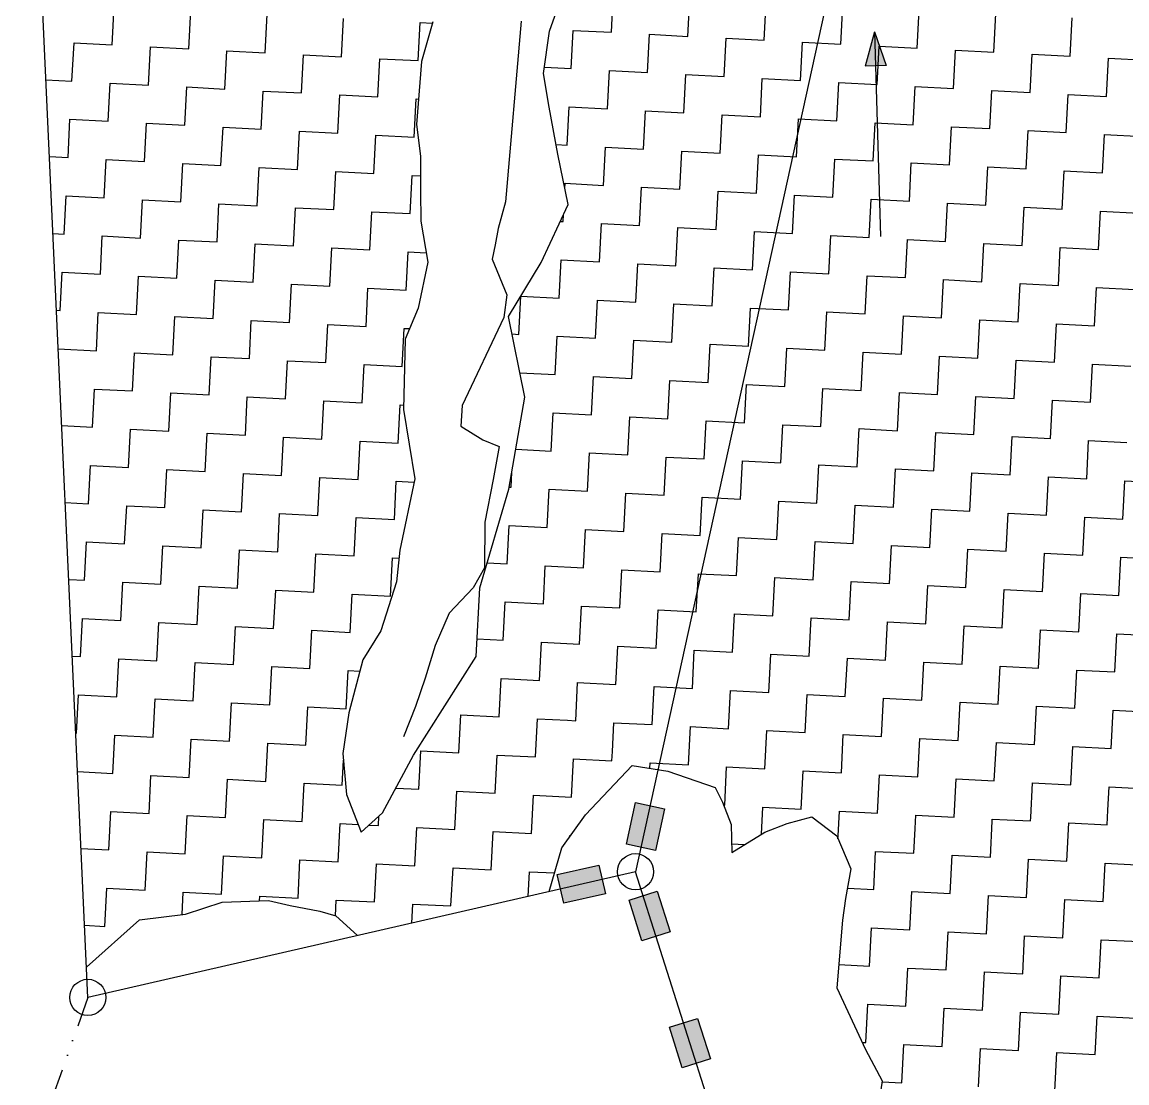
# Model space of a CAD drawing. Header units: metres. Extents: x 281214 to 284109, y 2088556 to 2092246.
# Drawn here: x 281327.7 to 281509.4, y 2091178.7 to 2091353.1 of the extents above; entities that cross this region are included whole.
import ezdxf

# ---------------------------------------------------------------- set-up
doc = ezdxf.new("R2010")
doc.units = ezdxf.units.M
doc.linetypes.add('DIVIDE', pattern=[1.25, 0.5, -0.25, 0, -0.25, 0, -0.25])
for name, color, linetype in [('LINE_WATER', 4, 'Continuous'), ('POLY_HATCH', 12, 'Continuous'), ('POLY_PARCEL', 6, 'Continuous'), ('V_BOUND_LINE', 7, 'Continuous'), ('V_DIVIDE_LINE', 7, 'DIVIDE')]:
    doc.layers.add(name, color=color, linetype=linetype)

msp = doc.modelspace()

# ---------------------------------------------------------------- hatches: boundary and pattern name
h = msp.add_hatch(color=256)
h.paths.add_polyline_path([(281468.05, 2091345.91), (281469.76, 2091345.96), (281467.88, 2091351.49)])
h.paths.add_polyline_path([(281467.88, 2091351.49), (281466.34, 2091345.86), (281468.05, 2091345.91)])
for points in [[(281433.33, 2091223.74), (281428.59, 2091224.78), (281427.09, 2091217.93), (281431.83, 2091216.89)], [(281423.62, 2091209.75), (281422.54, 2091214.48), (281415.7, 2091212.91), (281416.79, 2091208.19)], [(281429.63, 2091202.01), (281434.26, 2091203.48), (281432.14, 2091210.16), (281427.51, 2091208.69)], [(281436.26, 2091181.12), (281440.88, 2091182.59), (281438.76, 2091189.27), (281434.14, 2091187.81)]]:
    msp.add_hatch(color=256).paths.add_polyline_path(points)

# ---------------------------------------------------------------- linework, layer by layer
for points in [[(281467.88, 2091351.49), (281466.34, 2091345.86)], [(281467.88, 2091351.49), (281468.88, 2091317.83)], [(281467.88, 2091351.49), (281469.76, 2091345.96)], [(281469.76, 2091345.96), (281466.34, 2091345.86)]]:
    msp.add_lwpolyline(points)
for points in [[(281427.09, 2091217.93), (281428.59, 2091224.78), (281433.33, 2091223.74), (281431.83, 2091216.89)], [(281415.7, 2091212.91), (281422.54, 2091214.48), (281423.62, 2091209.75), (281416.79, 2091208.19)], [(281432.14, 2091210.16), (281434.26, 2091203.48), (281429.63, 2091202.01), (281427.51, 2091208.69)], [(281438.76, 2091189.27), (281440.88, 2091182.59), (281436.26, 2091181.12), (281434.14, 2091187.81)]]:
    msp.add_lwpolyline(points, close=True)
for centre in [(281428.57, 2091213.38), (281338.51, 2091192.71)]:
    msp.add_circle(centre, 2.98)
at = {"layer": 'LINE_WATER'}
for p, q in [((281409.76, 2091353.24), (281407.2, 2091323.51)), ((281407.2, 2091323.51), (281405.96, 2091319.16)), ((281405.96, 2091319.16), (281405.48, 2091316.47)), ((281405.48, 2091316.47), (281405.02, 2091314.12)), ((281405.02, 2091314.12), (281407.43, 2091308.23)), ((281407.43, 2091308.23), (281406.9, 2091304.53)), ((281406.9, 2091304.53), (281400.04, 2091290.03)), ((281400.04, 2091290.03), (281399.86, 2091286.65)), ((281399.86, 2091286.65), (281403.48, 2091284.42)), ((281403.48, 2091284.42), (281406.14, 2091283.27)), ((281406.14, 2091283.27), (281405.18, 2091277.89)), ((281405.18, 2091277.89), (281403.79, 2091270.83)), ((281403.79, 2091270.83), (281403.75, 2091263.37)), ((281403.75, 2091263.37), (281401.88, 2091260.08)), ((281401.88, 2091260.08), (281397.92, 2091255.87)), ((281397.92, 2091255.87), (281395.61, 2091250.56)), ((281395.61, 2091250.56), (281393.98, 2091245.22)), ((281393.98, 2091245.22), (281392.38, 2091240.55)), ((281392.38, 2091240.55), (281390.42, 2091235.56))]:
    msp.add_line(p, q, dxfattribs=at)
at = {"layer": 'POLY_HATCH'}
for p, q in [((281414.42, 2091351.61), (281416.96, 2091358.68)), ((281395.27, 2091353.14), (281393.39, 2091346.61)), ((281413.44, 2091344.64), (281414.42, 2091351.61)), ((281393.39, 2091346.61), (281392.55, 2091336.27)), ((281414.38, 2091339.1), (281413.44, 2091344.64)), ((281415.81, 2091331.39), (281414.38, 2091339.1)), ((281392.55, 2091336.27), (281393.2, 2091331.05)), ((281393.2, 2091331.05), (281393.2, 2091325.26)), ((281417.52, 2091323.07), (281415.81, 2091331.39)), ((281393.2, 2091325.26), (281393.25, 2091320.37)), ((281413.05, 2091313.53), (281417.52, 2091323.07)), ((281393.25, 2091320.37), (281394.43, 2091313.6)), ((281394.43, 2091313.6), (281392.81, 2091306.05)), ((281407.71, 2091304.65), (281413.05, 2091313.53)), ((281392.81, 2091306.05), (281390.72, 2091300.97)), ((281410.38, 2091291.39), (281407.71, 2091304.65)), ((281390.72, 2091300.97), (281390.42, 2091289.39)), ((281407.76, 2091276.27), (281410.38, 2091291.39)), ((281390.42, 2091289.39), (281392.28, 2091278)), ((281392.28, 2091278), (281389.83, 2091266.23)), ((281402.95, 2091260.04), (281407.76, 2091276.27)), ((281389.83, 2091266.23), (281389.26, 2091261.07)), ((281389.26, 2091261.07), (281386.7, 2091252.96)), ((281402.36, 2091248.78), (281402.95, 2091260.04)), ((281386.7, 2091252.96), (281383.71, 2091248.24)), ((281383.71, 2091248.24), (281381.42, 2091239.51)), ((281392.06, 2091232.53), (281402.36, 2091248.78)), ((281381.42, 2091239.51), (281380.47, 2091232.84)), ((281380.47, 2091232.84), (281381.03, 2091226.1)), ((281386.98, 2091223.04), (281392.06, 2091232.53)), ((281420.37, 2091222.71), (281428.03, 2091230.87)), ((281428.03, 2091230.87), (281433.9, 2091229.91)), ((281433.9, 2091229.91), (281441.66, 2091227.2)), ((281381.03, 2091226.1), (281383.46, 2091219.87)), ((281441.66, 2091227.2), (281442.85, 2091224.84)), ((281442.85, 2091224.84), (281444.31, 2091221.14)), ((281383.46, 2091219.87), (281386.98, 2091223.04)), ((281416.47, 2091217.33), (281420.37, 2091222.71)), ((281453.53, 2091221.32), (281457.54, 2091222.43)), ((281457.54, 2091222.43), (281461.65, 2091219.26)), ((281444.31, 2091221.14), (281444.4, 2091216.53)), ((281449.84, 2091219.87), (281453.53, 2091221.32)), ((281444.4, 2091216.53), (281449.84, 2091219.87)), ((281461.65, 2091219.26), (281464, 2091213.87)), ((281414.38, 2091210.12), (281416.47, 2091217.33)), ((281464, 2091213.87), (281463.09, 2091208.99)), ((281354.6, 2091206.39), (281360.63, 2091208.38)), ((281360.63, 2091208.38), (281368.21, 2091208.65)), ((281368.21, 2091208.65), (281371.79, 2091207.81)), ((281371.79, 2091207.81), (281376.68, 2091206.89)), ((281463.09, 2091208.99), (281462.58, 2091205.4)), ((281346.99, 2091205.47), (281354.6, 2091206.39)), ((281376.68, 2091206.89), (281379.27, 2091206.1)), ((281379.27, 2091206.1), (281382.88, 2091202.89)), ((281338.28, 2091197.66), (281346.99, 2091205.47)), ((281462.58, 2091205.4), (281461.67, 2091194.26)), ((281461.67, 2091194.26), (281466.41, 2091184.15)), ((281466.41, 2091184.15), (281469.13, 2091178.99)), ((281469.13, 2091178.99), (281468.13, 2091172.46))]:
    msp.add_line(p, q, dxfattribs=at)
at = {"layer": 'POLY_HATCH', "linetype": 'Continuous'}
for p, q in [((281424.6, 2091351.4), (281424.92, 2091357.68)), ((281437.17, 2091350.74), (281437.5, 2091357.03)), ((281449.75, 2091350.09), (281450.08, 2091356.38)), ((281342.52, 2091349.35), (281342.85, 2091355.64)), ((281355.1, 2091348.7), (281355.43, 2091354.98)), ((281462.33, 2091349.44), (281462.65, 2091355.73)), ((281474.9, 2091348.79), (281475.23, 2091355.07)), ((281367.68, 2091348.04), (281368, 2091354.33)), ((281380.25, 2091347.39), (281380.58, 2091353.68)), ((281392.83, 2091346.74), (281393.16, 2091353.03)), ((281393.16, 2091353.03), (281395.21, 2091352.92)), ((281487.48, 2091348.13), (281487.8, 2091354.42)), ((281500.05, 2091347.48), (281500.38, 2091353.77)), ((281417.98, 2091345.43), (281418.31, 2091351.72)), ((281418.31, 2091351.72), (281424.6, 2091351.4)), ((281430.56, 2091344.78), (281430.89, 2091351.07)), ((281430.89, 2091351.07), (281437.17, 2091350.74)), ((281335.91, 2091343.39), (281336.24, 2091349.67)), ((281336.24, 2091349.67), (281342.52, 2091349.35)), ((281443.14, 2091344.13), (281443.46, 2091350.42)), ((281443.46, 2091350.42), (281449.75, 2091350.09)), ((281455.71, 2091343.48), (281456.04, 2091349.76)), ((281456.04, 2091349.76), (281462.33, 2091349.44)), ((281468.29, 2091342.82), (281468.61, 2091349.11)), ((281468.61, 2091349.11), (281474.9, 2091348.79)), ((281348.49, 2091342.73), (281348.81, 2091349.02)), ((281348.81, 2091349.02), (281355.1, 2091348.7)), ((281361.06, 2091342.08), (281361.39, 2091348.37)), ((281361.39, 2091348.37), (281367.68, 2091348.04)), ((281373.64, 2091341.43), (281373.97, 2091347.72)), ((281373.97, 2091347.72), (281380.25, 2091347.39)), ((281480.86, 2091342.17), (281481.19, 2091348.46)), ((281481.19, 2091348.46), (281487.48, 2091348.13)), ((281493.44, 2091341.52), (281493.77, 2091347.81)), ((281493.77, 2091347.81), (281500.05, 2091347.48)), ((281386.22, 2091340.78), (281386.54, 2091347.06)), ((281386.54, 2091347.06), (281392.83, 2091346.74)), ((281413.59, 2091345.66), (281417.98, 2091345.43)), ((281506.02, 2091340.87), (281506.34, 2091347.16)), ((281506.34, 2091347.16), (281512.63, 2091346.83)), ((281423.94, 2091338.82), (281424.27, 2091345.11)), ((281424.27, 2091345.11), (281430.56, 2091344.78)), ((281436.52, 2091338.17), (281436.85, 2091344.46)), ((281436.85, 2091344.46), (281443.14, 2091344.13)), ((281449.1, 2091337.51), (281449.42, 2091343.8)), ((281449.42, 2091343.8), (281455.71, 2091343.48)), ((281331.63, 2091343.61), (281335.91, 2091343.39)), ((281341.87, 2091336.77), (281342.2, 2091343.06)), ((281342.2, 2091343.06), (281348.49, 2091342.73)), ((281354.45, 2091336.12), (281354.77, 2091342.41)), ((281354.77, 2091342.41), (281361.06, 2091342.08)), ((281461.67, 2091336.86), (281462, 2091343.15)), ((281462, 2091343.15), (281468.29, 2091342.82)), ((281474.25, 2091336.21), (281474.58, 2091342.5)), ((281474.58, 2091342.5), (281480.86, 2091342.17)), ((281486.83, 2091335.56), (281487.15, 2091341.85)), ((281487.15, 2091341.85), (281493.44, 2091341.52)), ((281367.02, 2091335.47), (281367.35, 2091341.75)), ((281367.35, 2091341.75), (281373.64, 2091341.43)), ((281379.6, 2091334.81), (281379.93, 2091341.1)), ((281379.93, 2091341.1), (281386.22, 2091340.78)), ((281392.18, 2091334.16), (281392.5, 2091340.45)), ((281392.5, 2091340.45), (281392.89, 2091340.43)), ((281499.4, 2091334.91), (281499.73, 2091341.19)), ((281499.73, 2091341.19), (281506.02, 2091340.87)), ((281417.33, 2091332.86), (281417.66, 2091339.15)), ((281417.66, 2091339.15), (281423.94, 2091338.82)), ((281429.91, 2091332.2), (281430.23, 2091338.49)), ((281430.23, 2091338.49), (281436.52, 2091338.17)), ((281335.26, 2091330.81), (281335.58, 2091337.1)), ((281335.58, 2091337.1), (281341.87, 2091336.77)), ((281347.83, 2091330.16), (281348.16, 2091336.45)), ((281348.16, 2091336.45), (281354.45, 2091336.12)), ((281442.48, 2091331.55), (281442.81, 2091337.84)), ((281442.81, 2091337.84), (281449.1, 2091337.51)), ((281455.06, 2091330.9), (281455.39, 2091337.19)), ((281455.39, 2091337.19), (281461.67, 2091336.86)), ((281467.64, 2091330.25), (281467.96, 2091336.54)), ((281467.96, 2091336.54), (281474.25, 2091336.21)), ((281360.41, 2091329.5), (281360.74, 2091335.79)), ((281360.74, 2091335.79), (281367.02, 2091335.47)), ((281372.99, 2091328.85), (281373.31, 2091335.14)), ((281373.31, 2091335.14), (281379.6, 2091334.81)), ((281480.21, 2091329.6), (281480.54, 2091335.88)), ((281480.54, 2091335.88), (281486.83, 2091335.56)), ((281492.79, 2091328.94), (281493.11, 2091335.23)), ((281493.11, 2091335.23), (281499.4, 2091334.91)), ((281505.36, 2091328.29), (281505.69, 2091334.58)), ((281505.69, 2091334.58), (281511.98, 2091334.25)), ((281385.56, 2091328.2), (281385.89, 2091334.49)), ((281385.89, 2091334.49), (281392.18, 2091334.16)), ((281415.52, 2091332.95), (281417.33, 2091332.86)), ((281332.2, 2091330.97), (281335.26, 2091330.81)), ((281423.29, 2091326.24), (281423.62, 2091332.53)), ((281423.62, 2091332.53), (281429.91, 2091332.2)), ((281435.87, 2091325.59), (281436.19, 2091331.88)), ((281436.19, 2091331.88), (281442.48, 2091331.55)), ((281448.44, 2091324.94), (281448.77, 2091331.23)), ((281448.77, 2091331.23), (281455.06, 2091330.9)), ((281341.22, 2091324.19), (281341.55, 2091330.48)), ((281341.55, 2091330.48), (281347.83, 2091330.16)), ((281353.8, 2091323.54), (281354.12, 2091329.83)), ((281354.12, 2091329.83), (281360.41, 2091329.5)), ((281366.37, 2091322.89), (281366.7, 2091329.18)), ((281366.7, 2091329.18), (281372.99, 2091328.85)), ((281461.02, 2091324.29), (281461.35, 2091330.57)), ((281461.35, 2091330.57), (281467.64, 2091330.25)), ((281473.6, 2091323.63), (281473.92, 2091329.92)), ((281473.92, 2091329.92), (281480.21, 2091329.6)), ((281486.17, 2091322.98), (281486.5, 2091329.27)), ((281486.5, 2091329.27), (281492.79, 2091328.94)), ((281378.95, 2091322.24), (281379.28, 2091328.53)), ((281379.28, 2091328.53), (281385.56, 2091328.2)), ((281391.53, 2091321.59), (281391.85, 2091327.87)), ((281391.85, 2091327.87), (281393.2, 2091327.8)), ((281498.75, 2091322.33), (281499.08, 2091328.62)), ((281499.08, 2091328.62), (281505.36, 2091328.29)), ((281416.96, 2091325.77), (281417, 2091326.57)), ((281417, 2091326.57), (281423.29, 2091326.24)), ((281429.25, 2091319.63), (281429.58, 2091325.92)), ((281429.58, 2091325.92), (281435.87, 2091325.59)), ((281334.61, 2091318.23), (281334.93, 2091324.52)), ((281334.93, 2091324.52), (281341.22, 2091324.19)), ((281347.18, 2091317.58), (281347.51, 2091323.87)), ((281347.51, 2091323.87), (281353.8, 2091323.54)), ((281441.83, 2091318.98), (281442.16, 2091325.26)), ((281442.16, 2091325.26), (281448.44, 2091324.94)), ((281454.41, 2091318.32), (281454.73, 2091324.61)), ((281454.73, 2091324.61), (281461.02, 2091324.29)), ((281466.98, 2091317.67), (281467.31, 2091323.96)), ((281467.31, 2091323.96), (281473.6, 2091323.63)), ((281359.76, 2091316.93), (281360.08, 2091323.22)), ((281360.08, 2091323.22), (281366.37, 2091322.89)), ((281372.33, 2091316.28), (281372.66, 2091322.56)), ((281372.66, 2091322.56), (281378.95, 2091322.24)), ((281384.91, 2091315.62), (281385.24, 2091321.91)), ((281385.24, 2091321.91), (281391.53, 2091321.59)), ((281479.56, 2091317.02), (281479.89, 2091323.31)), ((281479.89, 2091323.31), (281486.17, 2091322.98)), ((281492.14, 2091316.37), (281492.46, 2091322.66)), ((281492.46, 2091322.66), (281498.75, 2091322.33)), ((281504.71, 2091315.71), (281505.04, 2091322)), ((281505.04, 2091322), (281511.33, 2091321.68)), ((281416.22, 2091320.3), (281416.68, 2091320.28)), ((281416.68, 2091320.28), (281416.74, 2091321.4)), ((281332.78, 2091318.33), (281334.61, 2091318.23)), ((281422.64, 2091313.67), (281422.97, 2091319.95)), ((281422.97, 2091319.95), (281429.25, 2091319.63)), ((281435.22, 2091313.01), (281435.54, 2091319.3)), ((281435.54, 2091319.3), (281441.83, 2091318.98)), ((281447.79, 2091312.36), (281448.12, 2091318.65)), ((281448.12, 2091318.65), (281454.41, 2091318.32)), ((281340.57, 2091311.62), (281340.89, 2091317.91)), ((281340.89, 2091317.91), (281347.18, 2091317.58)), ((281353.14, 2091310.97), (281353.47, 2091317.25)), ((281353.47, 2091317.25), (281359.76, 2091316.93)), ((281365.72, 2091310.31), (281366.05, 2091316.6)), ((281366.05, 2091316.6), (281372.33, 2091316.28)), ((281460.37, 2091311.71), (281460.7, 2091318)), ((281460.7, 2091318), (281466.98, 2091317.67)), ((281472.95, 2091311.06), (281473.27, 2091317.35)), ((281473.27, 2091317.35), (281479.56, 2091317.02)), ((281485.52, 2091310.4), (281485.85, 2091316.69)), ((281485.85, 2091316.69), (281492.14, 2091316.37)), ((281378.3, 2091309.66), (281378.62, 2091315.95)), ((281378.62, 2091315.95), (281384.91, 2091315.62)), ((281390.87, 2091309.01), (281391.2, 2091315.3)), ((281391.2, 2091315.3), (281394.16, 2091315.14)), ((281498.1, 2091309.75), (281498.42, 2091316.04)), ((281498.42, 2091316.04), (281504.71, 2091315.71)), ((281416.03, 2091307.7), (281416.35, 2091313.99)), ((281416.35, 2091313.99), (281422.64, 2091313.67)), ((281428.6, 2091307.05), (281428.93, 2091313.34)), ((281428.93, 2091313.34), (281435.22, 2091313.01)), ((281333.95, 2091305.66), (281334.28, 2091311.94)), ((281334.28, 2091311.94), (281340.57, 2091311.62)), ((281346.53, 2091305), (281346.86, 2091311.29)), ((281346.86, 2091311.29), (281353.14, 2091310.97)), ((281441.18, 2091306.4), (281441.5, 2091312.69)), ((281441.5, 2091312.69), (281447.79, 2091312.36)), ((281453.75, 2091305.75), (281454.08, 2091312.04)), ((281454.08, 2091312.04), (281460.37, 2091311.71)), ((281466.33, 2091305.1), (281466.66, 2091311.38)), ((281466.66, 2091311.38), (281472.95, 2091311.06)), ((281359.11, 2091304.35), (281359.43, 2091310.64)), ((281359.43, 2091310.64), (281365.72, 2091310.31)), ((281371.68, 2091303.7), (281372.01, 2091309.99)), ((281372.01, 2091309.99), (281378.3, 2091309.66)), ((281384.26, 2091303.05), (281384.58, 2091309.34)), ((281384.58, 2091309.34), (281390.87, 2091309.01)), ((281478.91, 2091304.44), (281479.23, 2091310.73)), ((281479.23, 2091310.73), (281485.52, 2091310.4)), ((281491.48, 2091303.79), (281491.81, 2091310.08)), ((281491.81, 2091310.08), (281498.1, 2091309.75)), ((281504.06, 2091303.14), (281504.39, 2091309.43)), ((281504.39, 2091309.43), (281510.67, 2091309.1)), ((281409.41, 2091301.74), (281409.74, 2091308.03)), ((281409.74, 2091308.03), (281416.03, 2091307.7)), ((281421.99, 2091301.09), (281422.31, 2091307.38)), ((281422.31, 2091307.38), (281428.6, 2091307.05)), ((281333.36, 2091305.69), (281333.95, 2091305.66)), ((281434.56, 2091300.44), (281434.89, 2091306.73)), ((281434.89, 2091306.73), (281441.18, 2091306.4)), ((281447.14, 2091299.79), (281447.47, 2091306.07)), ((281447.47, 2091306.07), (281453.75, 2091305.75)), ((281339.92, 2091299.04), (281340.24, 2091305.33)), ((281340.24, 2091305.33), (281346.53, 2091305)), ((281352.49, 2091298.39), (281352.82, 2091304.68)), ((281352.82, 2091304.68), (281359.11, 2091304.35)), ((281365.07, 2091297.74), (281365.39, 2091304.03)), ((281365.39, 2091304.03), (281371.68, 2091303.7)), ((281459.72, 2091299.13), (281460.04, 2091305.42)), ((281460.04, 2091305.42), (281466.33, 2091305.1)), ((281472.29, 2091298.48), (281472.62, 2091304.77)), ((281472.62, 2091304.77), (281478.91, 2091304.44)), ((281484.87, 2091297.83), (281485.2, 2091304.12)), ((281485.2, 2091304.12), (281491.48, 2091303.79)), ((281377.64, 2091297.09), (281377.97, 2091303.37)), ((281377.97, 2091303.37), (281384.26, 2091303.05)), ((281390.22, 2091296.43), (281390.55, 2091302.72)), ((281390.55, 2091302.72), (281391.42, 2091302.68)), ((281497.45, 2091297.18), (281497.77, 2091303.46)), ((281497.77, 2091303.46), (281504.06, 2091303.14)), ((281408.28, 2091301.8), (281409.41, 2091301.74)), ((281415.37, 2091295.13), (281415.7, 2091301.42)), ((281415.7, 2091301.42), (281421.99, 2091301.09)), ((281427.95, 2091294.48), (281428.28, 2091300.76)), ((281428.28, 2091300.76), (281434.56, 2091300.44)), ((281440.53, 2091293.82), (281440.85, 2091300.11)), ((281440.85, 2091300.11), (281447.14, 2091299.79)), ((281333.65, 2091299.37), (281339.92, 2091299.04)), ((281345.88, 2091292.43), (281346.2, 2091298.72)), ((281346.2, 2091298.72), (281352.49, 2091298.39)), ((281453.1, 2091293.17), (281453.43, 2091299.46)), ((281453.43, 2091299.46), (281459.72, 2091299.13)), ((281465.68, 2091292.52), (281466, 2091298.81)), ((281466, 2091298.81), (281472.29, 2091298.48)), ((281358.45, 2091291.78), (281358.78, 2091298.06)), ((281358.78, 2091298.06), (281365.07, 2091297.74)), ((281371.03, 2091291.12), (281371.36, 2091297.41)), ((281371.36, 2091297.41), (281377.64, 2091297.09)), ((281383.61, 2091290.47), (281383.93, 2091296.76)), ((281383.93, 2091296.76), (281390.22, 2091296.43)), ((281478.25, 2091291.87), (281478.58, 2091298.15)), ((281478.58, 2091298.15), (281484.87, 2091297.83)), ((281490.83, 2091291.21), (281491.16, 2091297.5)), ((281491.16, 2091297.5), (281497.45, 2091297.18)), ((281503.41, 2091290.56), (281503.73, 2091296.85)), ((281503.73, 2091296.85), (281510.02, 2091296.52)), ((281409.56, 2091295.43), (281415.37, 2091295.13)), ((281421.34, 2091288.51), (281421.66, 2091294.8)), ((281421.66, 2091294.8), (281427.95, 2091294.48)), ((281433.91, 2091287.86), (281434.24, 2091294.15)), ((281434.24, 2091294.15), (281440.53, 2091293.82)), ((281446.49, 2091287.21), (281446.81, 2091293.5)), ((281446.81, 2091293.5), (281453.1, 2091293.17)), ((281459.06, 2091286.56), (281459.39, 2091292.85)), ((281459.39, 2091292.85), (281465.68, 2091292.52)), ((281339.26, 2091286.47), (281339.59, 2091292.75)), ((281339.59, 2091292.75), (281345.88, 2091292.43)), ((281351.84, 2091285.81), (281352.17, 2091292.1)), ((281352.17, 2091292.1), (281358.45, 2091291.78)), ((281364.42, 2091285.16), (281364.74, 2091291.45)), ((281364.74, 2091291.45), (281371.03, 2091291.12)), ((281471.64, 2091285.9), (281471.97, 2091292.19)), ((281471.97, 2091292.19), (281478.25, 2091291.87)), ((281484.22, 2091285.25), (281484.54, 2091291.54)), ((281484.54, 2091291.54), (281490.83, 2091291.21)), ((281376.99, 2091284.51), (281377.32, 2091290.8)), ((281377.32, 2091290.8), (281383.61, 2091290.47)), ((281389.57, 2091283.86), (281389.89, 2091290.14)), ((281389.89, 2091290.14), (281390.44, 2091290.12)), ((281496.79, 2091284.6), (281497.12, 2091290.89)), ((281497.12, 2091290.89), (281503.41, 2091290.56)), ((281414.72, 2091282.55), (281415.05, 2091288.84)), ((281415.05, 2091288.84), (281421.34, 2091288.51)), ((281427.3, 2091281.9), (281427.62, 2091288.19)), ((281427.62, 2091288.19), (281433.91, 2091287.86)), ((281439.87, 2091281.25), (281440.2, 2091287.54)), ((281440.2, 2091287.54), (281446.49, 2091287.21)), ((281334.22, 2091286.73), (281339.26, 2091286.47)), ((281345.22, 2091279.85), (281345.55, 2091286.14)), ((281345.55, 2091286.14), (281351.84, 2091285.81)), ((281452.45, 2091280.59), (281452.78, 2091286.88)), ((281452.78, 2091286.88), (281459.06, 2091286.56)), ((281465.03, 2091279.94), (281465.35, 2091286.23)), ((281465.35, 2091286.23), (281471.64, 2091285.9)), ((281477.6, 2091279.29), (281477.93, 2091285.58)), ((281477.93, 2091285.58), (281484.22, 2091285.25)), ((281357.8, 2091279.2), (281358.13, 2091285.49)), ((281358.13, 2091285.49), (281364.42, 2091285.16)), ((281370.38, 2091278.55), (281370.7, 2091284.84)), ((281370.7, 2091284.84), (281376.99, 2091284.51)), ((281382.95, 2091277.89), (281383.28, 2091284.18)), ((281383.28, 2091284.18), (281389.57, 2091283.86)), ((281490.18, 2091278.64), (281490.5, 2091284.93)), ((281490.5, 2091284.93), (281496.79, 2091284.6)), ((281502.76, 2091277.99), (281503.08, 2091284.27)), ((281503.08, 2091284.27), (281509.37, 2091283.95)), ((281408.9, 2091282.85), (281414.72, 2091282.55)), ((281420.68, 2091275.94), (281421.01, 2091282.23)), ((281421.01, 2091282.23), (281427.3, 2091281.9)), ((281338.61, 2091273.89), (281338.94, 2091280.18)), ((281338.94, 2091280.18), (281345.22, 2091279.85)), ((281433.26, 2091275.29), (281433.59, 2091281.57)), ((281433.59, 2091281.57), (281439.87, 2091281.25)), ((281445.84, 2091274.63), (281446.16, 2091280.92)), ((281446.16, 2091280.92), (281452.45, 2091280.59)), ((281458.41, 2091273.98), (281458.74, 2091280.27)), ((281458.74, 2091280.27), (281465.03, 2091279.94)), ((281351.19, 2091273.24), (281351.51, 2091279.53)), ((281351.51, 2091279.53), (281357.8, 2091279.2)), ((281363.76, 2091272.58), (281364.09, 2091278.87)), ((281364.09, 2091278.87), (281370.38, 2091278.55)), ((281408.11, 2091276.59), (281408.23, 2091279)), ((281470.99, 2091273.33), (281471.31, 2091279.62)), ((281471.31, 2091279.62), (281477.6, 2091279.29)), ((281483.56, 2091272.68), (281483.89, 2091278.96)), ((281483.89, 2091278.96), (281490.18, 2091278.64)), ((281496.14, 2091272.02), (281496.47, 2091278.31)), ((281496.47, 2091278.31), (281502.76, 2091277.99)), ((281376.34, 2091271.93), (281376.67, 2091278.22)), ((281376.67, 2091278.22), (281382.95, 2091277.89)), ((281388.92, 2091271.28), (281389.24, 2091277.57)), ((281389.24, 2091277.57), (281392.15, 2091277.42)), ((281407.82, 2091276.6), (281408.11, 2091276.59)), ((281508.72, 2091271.37), (281509.04, 2091277.66)), ((281509.04, 2091277.66), (281515.33, 2091277.33)), ((281414.07, 2091269.98), (281414.39, 2091276.26)), ((281414.39, 2091276.26), (281420.68, 2091275.94)), ((281426.64, 2091269.32), (281426.97, 2091275.61)), ((281426.97, 2091275.61), (281433.26, 2091275.29)), ((281439.22, 2091268.67), (281439.55, 2091274.96)), ((281439.55, 2091274.96), (281445.84, 2091274.63)), ((281334.8, 2091274.09), (281338.61, 2091273.89)), ((281344.57, 2091267.28), (281344.9, 2091273.56)), ((281344.9, 2091273.56), (281351.19, 2091273.24)), ((281357.15, 2091266.62), (281357.48, 2091272.91)), ((281357.48, 2091272.91), (281363.76, 2091272.58)), ((281451.8, 2091268.02), (281452.12, 2091274.31)), ((281452.12, 2091274.31), (281458.41, 2091273.98)), ((281464.37, 2091267.37), (281464.7, 2091273.65)), ((281464.7, 2091273.65), (281470.99, 2091273.33)), ((281476.95, 2091266.71), (281477.28, 2091273)), ((281477.28, 2091273), (281483.56, 2091272.68)), ((281369.73, 2091265.97), (281370.05, 2091272.26)), ((281370.05, 2091272.26), (281376.34, 2091271.93)), ((281382.3, 2091265.32), (281382.63, 2091271.61)), ((281382.63, 2091271.61), (281388.92, 2091271.28)), ((281489.53, 2091266.06), (281489.85, 2091272.35)), ((281489.85, 2091272.35), (281496.14, 2091272.02)), ((281502.1, 2091265.41), (281502.43, 2091271.7)), ((281502.43, 2091271.7), (281508.72, 2091271.37)), ((281407.45, 2091264.01), (281407.78, 2091270.3)), ((281407.78, 2091270.3), (281414.07, 2091269.98)), ((281420.03, 2091263.36), (281420.36, 2091269.65)), ((281420.36, 2091269.65), (281426.64, 2091269.32)), ((281337.96, 2091261.31), (281338.28, 2091267.6)), ((281338.28, 2091267.6), (281344.57, 2091267.28)), ((281432.61, 2091262.71), (281432.93, 2091269)), ((281432.93, 2091269), (281439.22, 2091268.67)), ((281445.18, 2091262.06), (281445.51, 2091268.34)), ((281445.51, 2091268.34), (281451.8, 2091268.02)), ((281457.76, 2091261.4), (281458.09, 2091267.69)), ((281458.09, 2091267.69), (281464.37, 2091267.37)), ((281350.53, 2091260.66), (281350.86, 2091266.95)), ((281350.86, 2091266.95), (281357.15, 2091266.62)), ((281363.11, 2091260.01), (281363.44, 2091266.3)), ((281363.44, 2091266.3), (281369.73, 2091265.97)), ((281375.69, 2091259.36), (281376.01, 2091265.64)), ((281376.01, 2091265.64), (281382.3, 2091265.32)), ((281470.34, 2091260.75), (281470.66, 2091267.04)), ((281470.66, 2091267.04), (281476.95, 2091266.71)), ((281482.91, 2091260.1), (281483.24, 2091266.39)), ((281483.24, 2091266.39), (281489.53, 2091266.06)), ((281495.49, 2091259.45), (281495.81, 2091265.74)), ((281495.81, 2091265.74), (281502.1, 2091265.41)), ((281388.26, 2091258.7), (281388.59, 2091264.99)), ((281388.59, 2091264.99), (281389.69, 2091264.94)), ((281404.18, 2091264.18), (281407.45, 2091264.01)), ((281508.06, 2091258.79), (281508.39, 2091265.08)), ((281508.39, 2091265.08), (281514.68, 2091264.76)), ((281413.42, 2091257.4), (281413.74, 2091263.69)), ((281413.74, 2091263.69), (281420.03, 2091263.36)), ((281425.99, 2091256.75), (281426.32, 2091263.04)), ((281426.32, 2091263.04), (281432.61, 2091262.71)), ((281438.57, 2091256.09), (281438.9, 2091262.38)), ((281438.9, 2091262.38), (281445.18, 2091262.06)), ((281335.38, 2091261.45), (281337.96, 2091261.31)), ((281343.92, 2091254.7), (281344.25, 2091260.99)), ((281344.25, 2091260.99), (281350.53, 2091260.66)), ((281356.5, 2091254.05), (281356.82, 2091260.33)), ((281356.82, 2091260.33), (281363.11, 2091260.01)), ((281451.15, 2091255.44), (281451.47, 2091261.73)), ((281451.47, 2091261.73), (281457.76, 2091261.4)), ((281463.72, 2091254.79), (281464.05, 2091261.08)), ((281464.05, 2091261.08), (281470.34, 2091260.75)), ((281476.3, 2091254.14), (281476.62, 2091260.43)), ((281476.62, 2091260.43), (281482.91, 2091260.1)), ((281369.07, 2091253.39), (281369.4, 2091259.68)), ((281369.4, 2091259.68), (281375.69, 2091259.36)), ((281381.65, 2091252.74), (281381.98, 2091259.03)), ((281381.98, 2091259.03), (281388.26, 2091258.7)), ((281488.87, 2091253.49), (281489.2, 2091259.77)), ((281489.2, 2091259.77), (281495.49, 2091259.45)), ((281501.45, 2091252.83), (281501.78, 2091259.12)), ((281501.78, 2091259.12), (281508.06, 2091258.79)), ((281406.8, 2091251.44), (281407.13, 2091257.73)), ((281407.13, 2091257.73), (281413.42, 2091257.4)), ((281419.38, 2091250.78), (281419.7, 2091257.07)), ((281419.7, 2091257.07), (281425.99, 2091256.75)), ((281337.31, 2091248.74), (281337.63, 2091255.03)), ((281337.63, 2091255.03), (281343.92, 2091254.7)), ((281431.95, 2091250.13), (281432.28, 2091256.42)), ((281432.28, 2091256.42), (281438.57, 2091256.09)), ((281444.53, 2091249.48), (281444.86, 2091255.77)), ((281444.86, 2091255.77), (281451.15, 2091255.44)), ((281457.11, 2091248.83), (281457.43, 2091255.12)), ((281457.43, 2091255.12), (281463.72, 2091254.79)), ((281349.88, 2091248.08), (281350.21, 2091254.37)), ((281350.21, 2091254.37), (281356.5, 2091254.05)), ((281362.46, 2091247.43), (281362.78, 2091253.72)), ((281362.78, 2091253.72), (281369.07, 2091253.39)), ((281375.03, 2091246.78), (281375.36, 2091253.07)), ((281375.36, 2091253.07), (281381.65, 2091252.74)), ((281469.68, 2091248.18), (281470.01, 2091254.46)), ((281470.01, 2091254.46), (281476.3, 2091254.14)), ((281482.26, 2091247.52), (281482.59, 2091253.81)), ((281482.59, 2091253.81), (281488.87, 2091253.49)), ((281494.84, 2091246.87), (281495.16, 2091253.16)), ((281495.16, 2091253.16), (281501.45, 2091252.83)), ((281402.51, 2091251.66), (281406.8, 2091251.44)), ((281412.76, 2091244.82), (281413.09, 2091251.11)), ((281413.09, 2091251.11), (281419.38, 2091250.78)), ((281507.41, 2091246.22), (281507.74, 2091252.51)), ((281507.74, 2091252.51), (281514.03, 2091252.18)), ((281425.34, 2091244.17), (281425.67, 2091250.46)), ((281425.67, 2091250.46), (281431.95, 2091250.13)), ((281437.92, 2091243.52), (281438.24, 2091249.81)), ((281438.24, 2091249.81), (281444.53, 2091249.48)), ((281335.95, 2091248.81), (281337.31, 2091248.74)), ((281343.27, 2091242.12), (281343.59, 2091248.41)), ((281343.59, 2091248.41), (281349.88, 2091248.08)), ((281355.84, 2091241.47), (281356.17, 2091247.76)), ((281356.17, 2091247.76), (281362.46, 2091247.43)), ((281450.49, 2091242.87), (281450.82, 2091249.15)), ((281450.82, 2091249.15), (281457.11, 2091248.83)), ((281463.07, 2091242.21), (281463.4, 2091248.5)), ((281463.4, 2091248.5), (281469.68, 2091248.18)), ((281475.65, 2091241.56), (281475.97, 2091247.85)), ((281475.97, 2091247.85), (281482.26, 2091247.52)), ((281368.42, 2091240.82), (281368.75, 2091247.11)), ((281368.75, 2091247.11), (281375.03, 2091246.78)), ((281381, 2091240.17), (281381.32, 2091246.45)), ((281381.32, 2091246.45), (281383.22, 2091246.36)), ((281488.22, 2091240.91), (281488.55, 2091247.2)), ((281488.55, 2091247.2), (281494.84, 2091246.87)), ((281500.8, 2091240.26), (281501.12, 2091246.54)), ((281501.12, 2091246.54), (281507.41, 2091246.22)), ((281406.15, 2091238.86), (281406.48, 2091245.15)), ((281406.48, 2091245.15), (281407.66, 2091245.09)), ((281407.66, 2091245.09), (281412.76, 2091244.82)), ((281418.73, 2091238.21), (281419.05, 2091244.5)), ((281419.05, 2091244.5), (281425.34, 2091244.17)), ((281431.3, 2091237.56), (281431.63, 2091243.84)), ((281431.63, 2091243.84), (281437.92, 2091243.52)), ((281336.65, 2091236.16), (281336.98, 2091242.45)), ((281336.98, 2091242.45), (281343.27, 2091242.12)), ((281443.88, 2091236.9), (281444.2, 2091243.19)), ((281444.2, 2091243.19), (281450.49, 2091242.87)), ((281456.45, 2091236.25), (281456.78, 2091242.54)), ((281456.78, 2091242.54), (281463.07, 2091242.21)), ((281349.23, 2091235.51), (281349.56, 2091241.8)), ((281349.56, 2091241.8), (281355.84, 2091241.47)), ((281361.81, 2091234.86), (281362.13, 2091241.14)), ((281362.13, 2091241.14), (281368.42, 2091240.82)), ((281374.38, 2091234.2), (281374.71, 2091240.49)), ((281374.71, 2091240.49), (281381, 2091240.17)), ((281469.03, 2091235.6), (281469.36, 2091241.89)), ((281469.36, 2091241.89), (281475.65, 2091241.56)), ((281481.61, 2091234.95), (281481.93, 2091241.24)), ((281481.93, 2091241.24), (281488.22, 2091240.91)), ((281494.18, 2091234.29), (281494.51, 2091240.58)), ((281494.51, 2091240.58), (281500.8, 2091240.26)), ((281399.54, 2091232.9), (281399.86, 2091239.19)), ((281399.86, 2091239.19), (281406.15, 2091238.86)), ((281412.11, 2091232.25), (281412.44, 2091238.53)), ((281412.44, 2091238.53), (281417.41, 2091238.28)), ((281417.41, 2091238.28), (281418.73, 2091238.21)), ((281506.76, 2091233.64), (281507.09, 2091239.93)), ((281507.09, 2091239.93), (281513.37, 2091239.6)), ((281424.77, 2091233.14), (281425.01, 2091237.88)), ((281425.01, 2091237.88), (281431.3, 2091237.56)), ((281437.26, 2091230.94), (281437.59, 2091237.23)), ((281437.59, 2091237.23), (281443.88, 2091236.9)), ((281449.84, 2091230.29), (281450.17, 2091236.58)), ((281450.17, 2091236.58), (281456.45, 2091236.25)), ((281336.53, 2091236.17), (281336.65, 2091236.16)), ((281342.62, 2091229.55), (281342.94, 2091235.83)), ((281342.94, 2091235.83), (281349.23, 2091235.51)), ((281355.19, 2091228.89), (281355.52, 2091235.18)), ((281355.52, 2091235.18), (281361.81, 2091234.86)), ((281462.42, 2091229.64), (281462.74, 2091235.93)), ((281462.74, 2091235.93), (281469.03, 2091235.6)), ((281474.99, 2091228.98), (281475.32, 2091235.27)), ((281475.32, 2091235.27), (281481.61, 2091234.95)), ((281367.77, 2091228.24), (281368.09, 2091234.53)), ((281368.09, 2091234.53), (281374.38, 2091234.2)), ((281392.92, 2091226.94), (281393.25, 2091233.23)), ((281393.25, 2091233.23), (281399.54, 2091232.9)), ((281424.69, 2091231.59), (281424.77, 2091233.14)), ((281487.57, 2091228.33), (281487.9, 2091234.62)), ((281487.9, 2091234.62), (281494.18, 2091234.29)), ((281500.15, 2091227.68), (281500.47, 2091233.97)), ((281500.47, 2091233.97), (281506.76, 2091233.64)), ((281380.34, 2091227.59), (281380.56, 2091231.74)), ((281405.5, 2091226.28), (281405.82, 2091232.57)), ((281405.82, 2091232.57), (281412.11, 2091232.25)), ((281418.07, 2091225.63), (281418.4, 2091231.92)), ((281418.4, 2091231.92), (281424.69, 2091231.59)), ((281430.93, 2091230.39), (281430.98, 2091231.27)), ((281430.98, 2091231.27), (281437.26, 2091230.94)), ((281336.82, 2091229.85), (281342.62, 2091229.55)), ((281348.58, 2091222.93), (281348.9, 2091229.22)), ((281348.9, 2091229.22), (281355.19, 2091228.89)), ((281443.23, 2091224.33), (281443.55, 2091230.62)), ((281443.55, 2091230.62), (281449.84, 2091230.29)), ((281455.8, 2091223.68), (281456.13, 2091229.96)), ((281456.13, 2091229.96), (281462.42, 2091229.64)), ((281468.38, 2091223.02), (281468.71, 2091229.31)), ((281468.71, 2091229.31), (281474.99, 2091228.98)), ((281361.15, 2091222.28), (281361.48, 2091228.57)), ((281361.48, 2091228.57), (281367.77, 2091228.24)), ((281373.73, 2091221.63), (281374.06, 2091227.92)), ((281374.06, 2091227.92), (281380.34, 2091227.59)), ((281480.96, 2091222.37), (281481.28, 2091228.66)), ((281481.28, 2091228.66), (281487.57, 2091228.33)), ((281493.56, 2091222.29), (281493.86, 2091228.01)), ((281493.86, 2091228.01), (281500.15, 2091227.68)), ((281389.17, 2091227.13), (281392.92, 2091226.94)), ((281398.88, 2091220.32), (281399.21, 2091226.61)), ((281399.21, 2091226.61), (281405.5, 2091226.28)), ((281411.46, 2091219.67), (281411.79, 2091225.96)), ((281411.79, 2091225.96), (281418.07, 2091225.63)), ((281506.23, 2091223.49), (281506.43, 2091227.35)), ((281506.43, 2091227.35), (281512.72, 2091227.03)), ((281443.05, 2091224.34), (281443.23, 2091224.33)), ((281449.28, 2091219.53), (281449.51, 2091224)), ((281449.51, 2091224), (281455.8, 2091223.68)), ((281341.96, 2091216.97), (281342.29, 2091223.26)), ((281342.29, 2091223.26), (281348.58, 2091222.93)), ((281354.54, 2091216.32), (281354.87, 2091222.61)), ((281354.87, 2091222.61), (281361.15, 2091222.28)), ((281367.12, 2091215.67), (281367.44, 2091221.95)), ((281367.44, 2091221.95), (281373.73, 2091221.63)), ((281386.31, 2091220.97), (281386.39, 2091222.51)), ((281461.88, 2091219.28), (281462.09, 2091223.35)), ((281462.09, 2091223.35), (281468.38, 2091223.02)), ((281474.55, 2091220.48), (281474.67, 2091222.7)), ((281474.67, 2091222.7), (281480.96, 2091222.37)), ((281487.22, 2091221.69), (281487.24, 2091222.04)), ((281487.24, 2091222.04), (281489.68, 2091221.92)), ((281493.53, 2091221.72), (281493.56, 2091222.29)), ((281506.11, 2091221.07), (281506.23, 2091223.49)), ((281379.69, 2091215.01), (281380.02, 2091221.3)), ((281380.02, 2091221.3), (281382.96, 2091221.15)), ((281384.77, 2091221.05), (281386.31, 2091220.97)), ((281392.27, 2091214.36), (281392.59, 2091220.65)), ((281392.59, 2091220.65), (281398.88, 2091220.32)), ((281474.34, 2091216.41), (281474.55, 2091220.48)), ((281486.92, 2091215.76), (281487.22, 2091221.69)), ((281489.68, 2091221.92), (281493.53, 2091221.72)), ((281499.49, 2091215.1), (281499.82, 2091221.39)), ((281499.82, 2091221.39), (281506.11, 2091221.07)), ((281404.84, 2091213.71), (281405.17, 2091220)), ((281405.17, 2091220), (281411.46, 2091219.67)), ((281417.73, 2091219.08), (281417.75, 2091219.34)), ((281417.75, 2091219.34), (281417.92, 2091219.34)), ((281461.85, 2091218.79), (281461.88, 2091219.28)), ((281337.39, 2091217.21), (281341.96, 2091216.97)), ((281347.93, 2091210.36), (281348.25, 2091216.64)), ((281348.25, 2091216.64), (281354.54, 2091216.32)), ((281444.37, 2091217.96), (281446.54, 2091217.85)), ((281467.73, 2091210.45), (281468.05, 2091216.73)), ((281468.05, 2091216.73), (281474.34, 2091216.41)), ((281360.5, 2091209.7), (281360.83, 2091215.99)), ((281360.83, 2091215.99), (281367.12, 2091215.67)), ((281373.08, 2091209.05), (281373.4, 2091215.34)), ((281373.4, 2091215.34), (281379.69, 2091215.01)), ((281385.65, 2091208.4), (281385.98, 2091214.69)), ((281385.98, 2091214.69), (281392.27, 2091214.36)), ((281480.3, 2091209.79), (281480.63, 2091216.08)), ((281480.63, 2091216.08), (281486.92, 2091215.76)), ((281492.88, 2091209.14), (281493.21, 2091215.43)), ((281493.21, 2091215.43), (281499.49, 2091215.1)), ((281505.46, 2091208.49), (281505.78, 2091214.78)), ((281505.78, 2091214.78), (281512.07, 2091214.45)), ((281398.23, 2091207.75), (281398.56, 2091214.03)), ((281398.56, 2091214.03), (281404.84, 2091213.71)), ((281410.92, 2091209.33), (281411.13, 2091213.38)), ((281411.13, 2091213.38), (281415.26, 2091213.17)), ((281341.31, 2091204.39), (281341.64, 2091210.68)), ((281341.64, 2091210.68), (281347.93, 2091210.36)), ((281354.02, 2091206.32), (281354.21, 2091210.03)), ((281354.21, 2091210.03), (281360.5, 2091209.7)), ((281366.75, 2091208.6), (281366.79, 2091209.38)), ((281366.79, 2091209.38), (281373.08, 2091209.05)), ((281463.41, 2091210.67), (281467.73, 2091210.45)), ((281473.69, 2091203.83), (281474.01, 2091210.12)), ((281474.01, 2091210.12), (281480.3, 2091209.79)), ((281486.26, 2091203.18), (281486.59, 2091209.47)), ((281486.59, 2091209.47), (281492.88, 2091209.14)), ((281379.23, 2091206.11), (281379.37, 2091208.72)), ((281379.37, 2091208.72), (281385.65, 2091208.4)), ((281391.78, 2091204.93), (281391.94, 2091208.07)), ((281391.94, 2091208.07), (281398.23, 2091207.75)), ((281498.84, 2091202.53), (281499.17, 2091208.82)), ((281499.17, 2091208.82), (281505.46, 2091208.49)), ((281337.97, 2091204.57), (281341.31, 2091204.39)), ((281467.07, 2091197.87), (281467.4, 2091204.16)), ((281467.4, 2091204.16), (281473.69, 2091203.83)), ((281479.65, 2091197.22), (281479.98, 2091203.51)), ((281479.98, 2091203.51), (281486.26, 2091203.18)), ((281492.23, 2091196.57), (281492.55, 2091202.85)), ((281492.55, 2091202.85), (281498.84, 2091202.53)), ((281504.8, 2091195.91), (281505.13, 2091202.2)), ((281505.13, 2091202.2), (281511.42, 2091201.88)), ((281461.99, 2091198.13), (281467.07, 2091197.87)), ((281473.04, 2091191.26), (281473.36, 2091197.54)), ((281473.36, 2091197.54), (281479.65, 2091197.22)), ((281485.61, 2091190.6), (281485.94, 2091196.89)), ((281485.94, 2091196.89), (281492.23, 2091196.57)), ((281498.19, 2091189.95), (281498.51, 2091196.24)), ((281498.51, 2091196.24), (281504.8, 2091195.91)), ((281466.42, 2091185.29), (281466.75, 2091191.58)), ((281466.75, 2091191.58), (281473.04, 2091191.26)), ((281479, 2091184.64), (281479.32, 2091190.93)), ((281479.32, 2091190.93), (281485.61, 2091190.6)), ((281491.57, 2091183.99), (281491.9, 2091190.28)), ((281491.9, 2091190.28), (281498.19, 2091189.95)), ((281504.15, 2091183.34), (281504.48, 2091189.63)), ((281504.48, 2091189.63), (281510.77, 2091189.3)), ((281465.86, 2091185.32), (281466.42, 2091185.29)), ((281472.38, 2091178.68), (281472.71, 2091184.97)), ((281472.71, 2091184.97), (281479, 2091184.64)), ((281484.96, 2091178.03), (281485.29, 2091184.32)), ((281485.29, 2091184.32), (281491.57, 2091183.99)), ((281497.54, 2091177.37), (281497.86, 2091183.66)), ((281497.86, 2091183.66), (281504.15, 2091183.34)), ((281469.11, 2091178.85), (281472.38, 2091178.68))]:
    msp.add_line(p, q, dxfattribs=at)
at = {"layer": 'POLY_PARCEL'}
msp.add_line((281567.84, 2091847.71), (281428.57, 2091213.38), dxfattribs=at)
at = {"layer": 'V_BOUND_LINE'}
for p, q in [((281338.51, 2091192.71), (281329.94, 2091380.6)), ((281428.57, 2091213.38), (281338.51, 2091192.71)), ((281478.77, 2091055.15), (281428.57, 2091213.38))]:
    msp.add_line(p, q, dxfattribs=at)
at = {"layer": 'V_DIVIDE_LINE', "ltscale": 10}
msp.add_line((281338.51, 2091192.71), (281327.71, 2091162.16), dxfattribs=at)

doc.saveas('drawing.dxf')
